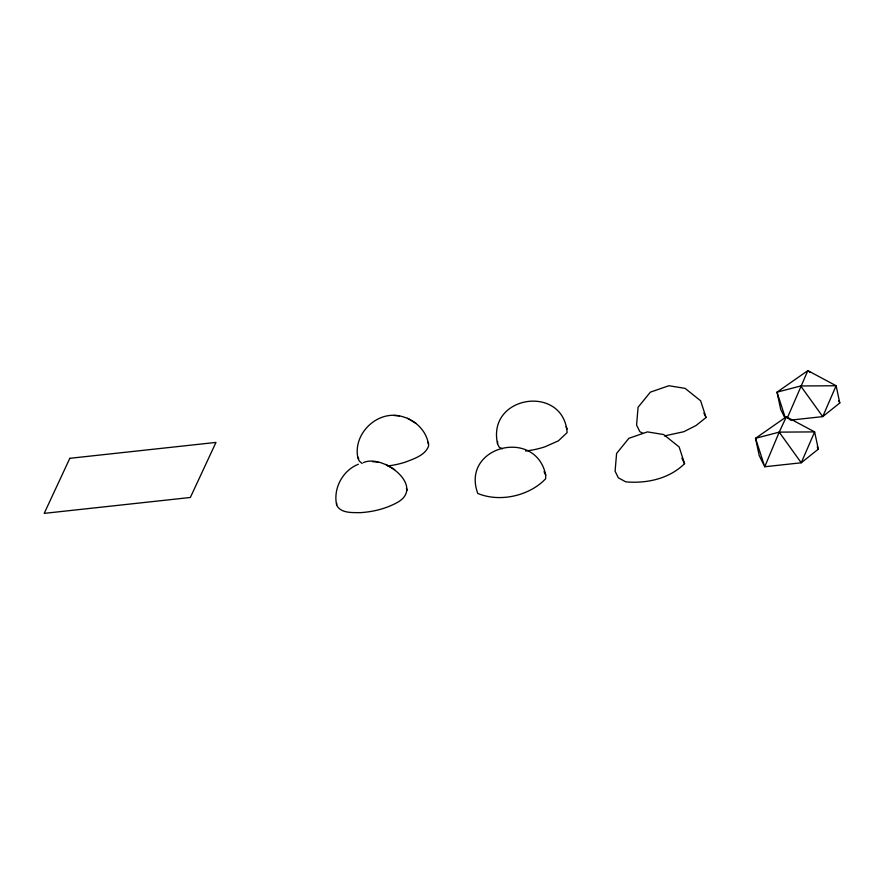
<?xml version="1.0" encoding="UTF-8"?>
<svg xmlns="http://www.w3.org/2000/svg" width="884" height="884" viewBox="0 0 884 884"><rect width="100%" height="100%" fill="white"/><g stroke="black" fill="none" stroke-linecap="round" stroke-linejoin="round"><path stroke-width="1.33" d="M502.455 448.774L499.261 447.293L497.559 443.834L497.615 441.403M545.715 475.128L545.627 478.785C529.262 496.012 499.791 502.598 477.78 493.449C460.42 446.42 535.914 426.939 545.715 475.128L544.014 471.68M497.559 443.834C486.62 395.004 563.638 383.822 567.119 432.63L558.356 440.862L544.864 446.84A36.078 13.337 -12.1 0 1 525.582 451.006M363.324 462.641C382.982 453.58 425.116 486.145 397.933 502.134C386.518 508.576 373.468 511.803 360.44 512.654C352.506 512.499 340.904 513.56 336.671 505.195L336.749 503.339M362.131 463.514L359.014 460.796L358.23 457.183M358.153 459.039C351.755 433.768 378.496 408.441 403.391 416.928C416.32 420.563 427.469 432.265 428.652 445.834C425.436 455.227 414.331 458.575 405.922 461.945A36.078 13.337 -12.1 0 1 387.855 465.967M779.224 432.132L764.726 466.752L801.247 462.785L818.319 449.138L814.628 431.9L786.362 416.784L755.533 438.32L759.223 455.558L764.726 466.752L755.533 438.32L779.224 432.132L814.628 431.9L801.247 462.785L779.224 432.132L786.362 416.784L789.534 419.325M787.246 418.121L807.843 370.628L836.109 385.744L839.8 402.971L822.739 416.618L790.274 420.154M643.011 433.381L639.817 431.646L636.579 425.071L638.071 407.27L650.359 392.153L668.912 385.733L685.1 388.374L700.647 400.806L706.051 417.513L696.017 425.536L683.796 431.724L664.525 435.889M684.57 463.68C669.177 478.83 646.768 483.67 625.795 481.857L618.336 477.813L615.098 471.227L616.59 453.437L628.878 438.309L647.431 431.889L663.619 434.53L679.155 446.972L684.57 463.68L681.873 458.199M358.396 464.233C342.583 470.476 332.948 488.598 336.671 505.195M800.705 385.976L822.739 416.618L836.109 385.744L800.705 385.976L777.014 392.164L780.705 409.402L785.114 418.353M399.358 415.911L393.955 415.48M377.877 462.078L372.473 461.647M407.469 418.265L416.11 423.436M385.988 464.432L394.629 469.592M809.965 372.319L807.843 370.628L777.014 392.164L785.379 418.01M838.695 400.739L839.8 402.971M817.214 446.895L818.319 449.138M703.896 413.137L706.051 417.513M566.069 426.674L567.196 428.972M427.867 442.232L428.729 443.978M406.386 488.388L407.248 490.145M69.825 458.31L44.2 513.372L190.347 497.482L215.972 442.42L69.825 458.31"/></g></svg>
